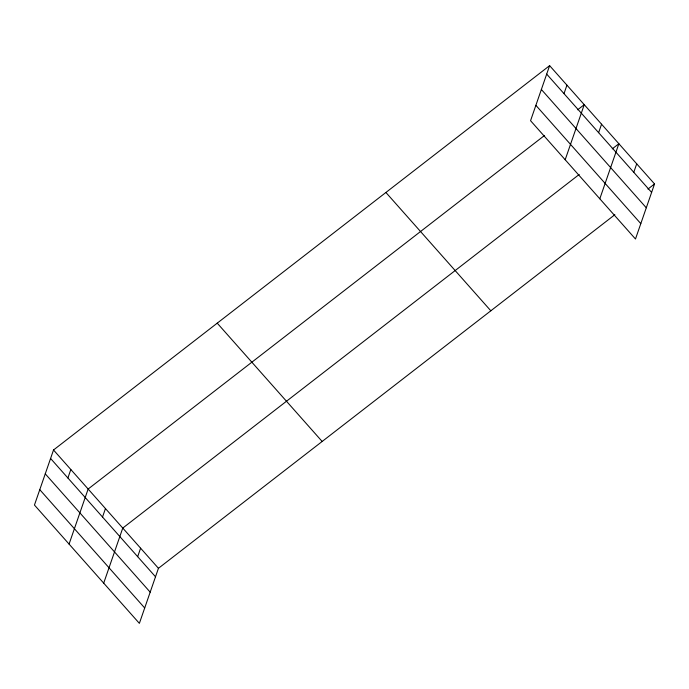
<?xml version="1.0" encoding="UTF-8"?>
<svg xmlns="http://www.w3.org/2000/svg" width="689" height="689" viewBox="0 0 689 689"><rect width="100%" height="100%" fill="white"/><g stroke="black" fill="none" stroke-linecap="round" stroke-linejoin="round"><path stroke-width="1.03" d="M549.624 65.636L530.556 120.696L635.482 239.005L654.55 183.954L549.624 65.636L53.518 449.995L34.45 505.046L139.376 623.364L158.444 568.304L614.864 214.701M67.892 477.985L70.829 469.51M69.072 544.095L88.14 489.035L544.56 135.432M102.523 517.034L105.451 508.56M103.703 583.135L122.763 528.084L579.191 174.472M137.671 556.669L140.608 548.194M564.007 93.626L566.935 85.16M565.187 159.736L584.246 104.676L577.632 109.801M598.629 132.676L601.566 124.201M599.809 198.776L618.877 143.725L612.263 148.85M633.777 172.31L636.714 163.836M647.936 189.079L654.55 183.954M546.687 74.111L651.613 192.42M541.365 89.484L646.291 207.794M535.878 105.322L640.804 223.632M385.909 192.472L490.835 310.791M217.233 323.158L322.159 441.468M53.518 449.995L158.444 568.304M50.581 458.461L155.507 576.779M45.259 473.834L150.185 592.152M39.773 489.672L144.699 607.991"/></g></svg>
